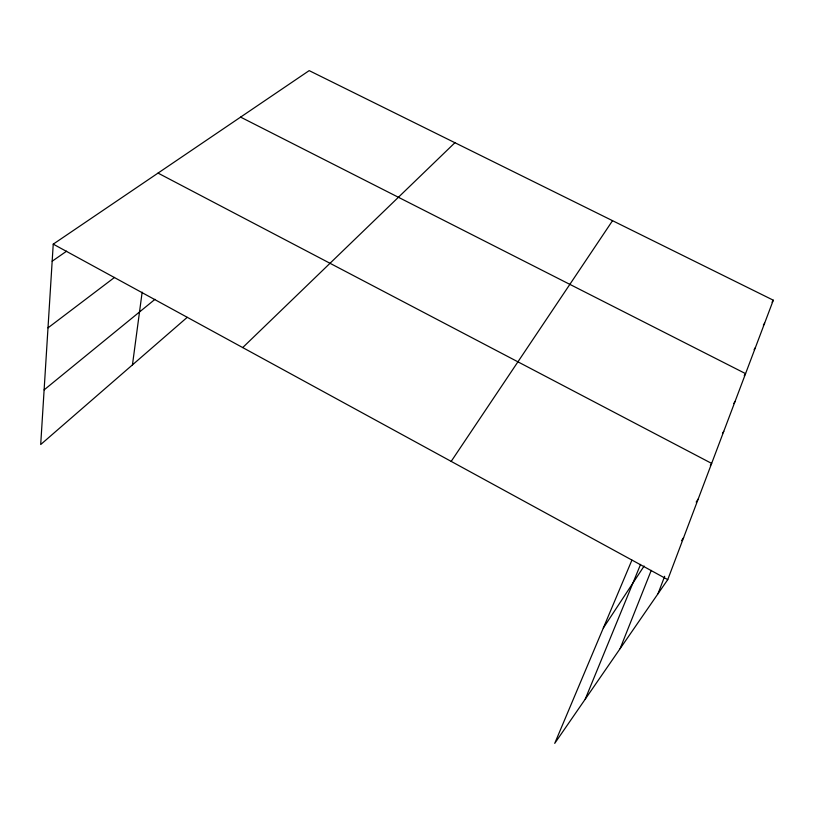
<?xml version="1.0" encoding="UTF-8"?>
<svg xmlns="http://www.w3.org/2000/svg" width="814" height="814" viewBox="0 0 814 814"><rect width="100%" height="100%" fill="white"/><g stroke="black" fill="none" stroke-linecap="round" stroke-linejoin="round"><path stroke-width="1.22" d="M631.908 560.154L554.721 743.375L667.755 579.619L773.3 300.203L309.178 70.625L53.236 244.139L40.7 444.536L187.189 317.358M132.458 364.865L142.155 292.145M657.997 593.762L664.672 576.281M620.105 648.646L651.241 570.38M585.205 699.216L640.577 564.397M772.048 302.218L773.3 300.203M763.359 325.183L764.631 323.138M754.1 349.633L755.412 347.568M744.23 375.712L745.563 373.626L240.598 117.114M733.689 403.602L735.042 401.485M722.476 433.323L723.768 431.339M603.306 628.052L644.108 566.056M710.337 465.415L711.65 463.42L158.028 173.097M696.174 502.085L698.188 499.063M451.19 461.385L612.535 220.686M681.552 540.7L683.607 537.667M242.704 347.578L454.924 142.715M44.119 389.886L155.006 299.318M48.006 327.859L114.56 277.401M52.177 261.213L66.616 251.18M53.236 244.139L667.755 579.619"/></g></svg>
